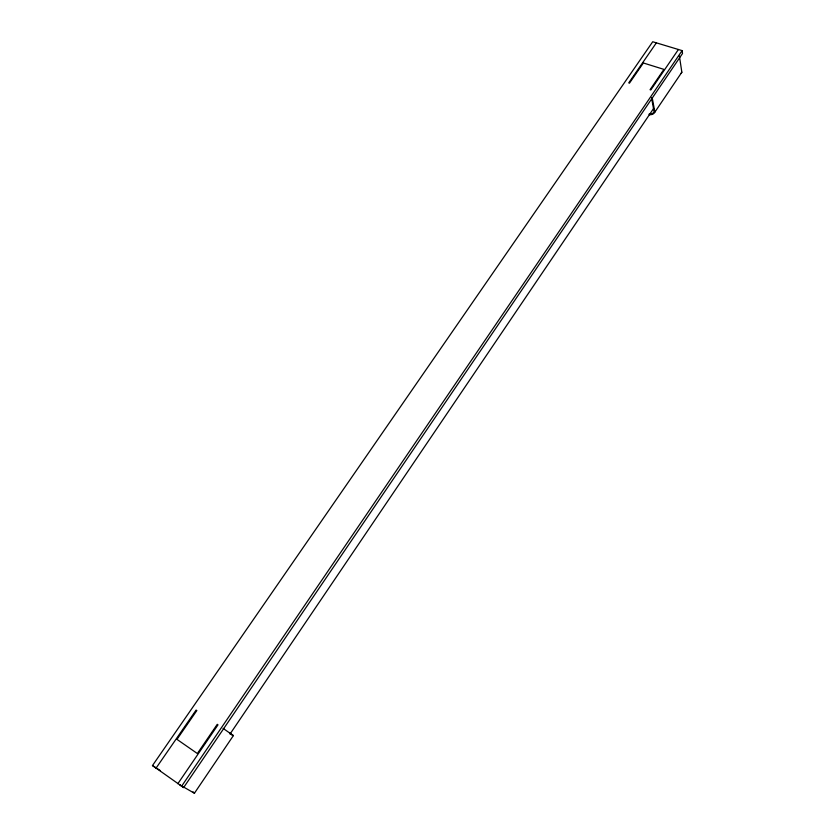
<?xml version="1.0" encoding="UTF-8"?>
<svg xmlns="http://www.w3.org/2000/svg" width="835" height="835" viewBox="0 0 835 835"><rect width="100%" height="100%" fill="white"/><g stroke="black" fill="none" stroke-linecap="round" stroke-linejoin="round"><path stroke-width="1.25" d="M183.627 787.562L152.471 765.559L652.72 41.75L682.101 50.611L682.529 53.503L183.627 787.562L179.963 784.942L194.409 793.25L233.382 735.614L223.081 728.35M649.369 114.771A13.506 7.233 34.2 0 0 654.859 112.14L681.851 72.207L679.398 56.102M230.001 734.069L653.607 108.477M181.519 786.351L682.101 50.611M217.288 724.289L197.352 753.525L176.968 739.361L196.872 710.501M650.047 89.742L663.929 69.378L643.357 62.98L629.454 83.145M177.845 783.721L218.029 724.79M650.789 89.982L678.396 49.495M156.061 768.127L196.152 710.011M628.724 82.915L656.362 42.846M232.558 735.05L232.026 734.748M233.382 735.614L231.065 734.122M160.33 770.601L152.471 765.559M229.698 733.213L231.775 734.612M651.509 97.685L654.097 111.765L653.377 112.788A12.671 6.784 34.2 0 1 648.993 114.186M652.198 97.632L654.859 112.14M193.042 791.862A16.241 0.658 34.3 0 1 194.409 793.25M681.851 72.207A13.339 7.598 34.2 0 1 680.995 73.428"/></g></svg>
